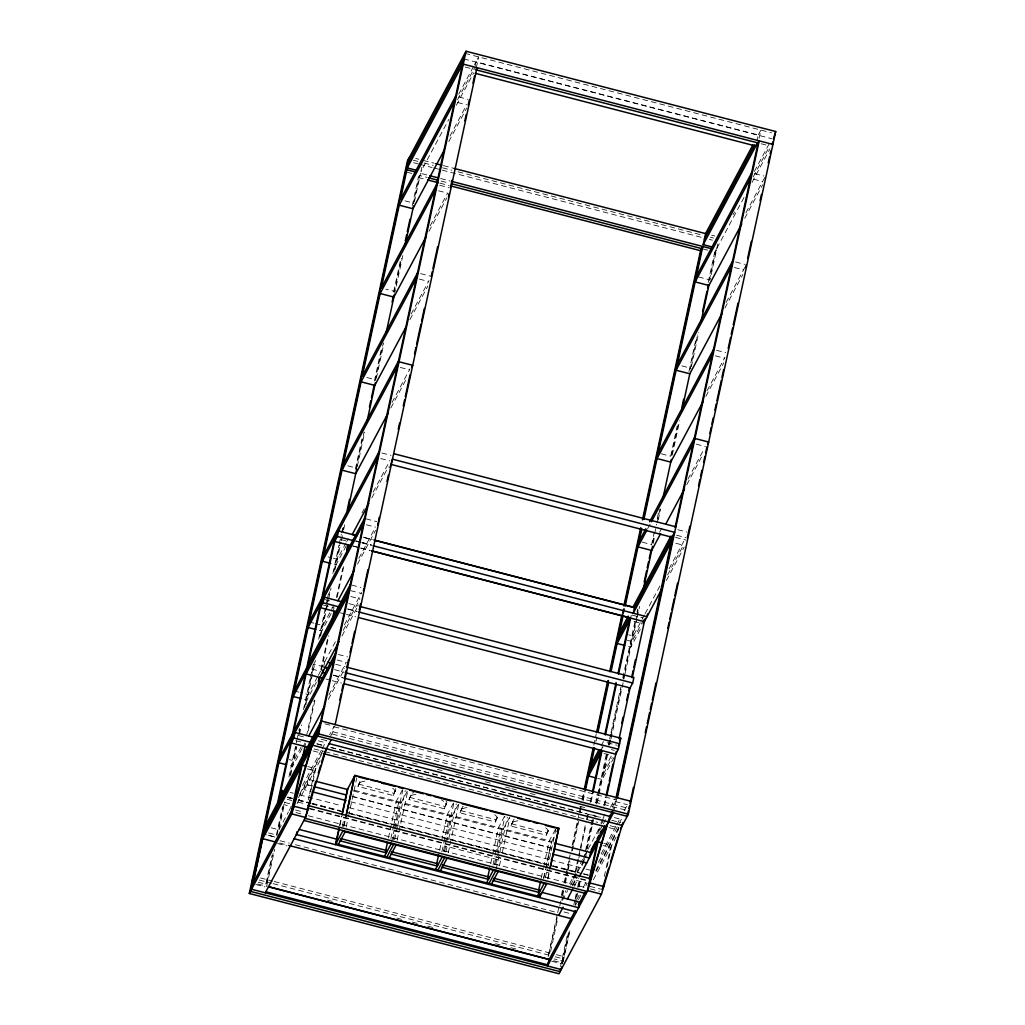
<?xml version="1.0" encoding="UTF-8"?>
<svg xmlns="http://www.w3.org/2000/svg" width="1025" height="1025" viewBox="0 0 1025 1025"><rect width="100%" height="100%" fill="white"/><g stroke="black" fill="none" stroke-linecap="round" stroke-linejoin="round"><path stroke-width="0.75" stroke-dasharray="5 3.75" d="M258.172 882.179L265.795 884.152L271.997 855.427M276.442 834.837L282.528 806.662M288.947 776.924L296.712 740.934M297.045 739.371L299.415 728.416M303.464 709.633L310.229 678.332M310.562 676.769L313.266 664.251M318.673 639.216L325.771 606.352M326.104 604.776L327.116 600.086M327.449 598.523L328.474 593.821M332.856 573.488L338.942 545.313M339.275 543.75L341.312 534.358M341.645 532.795L342.657 528.093M355.496 468.63L361.915 438.892M374.407 380.993L381.172 349.692M393.664 291.792L400.429 260.491M412.242 205.718L418.328 177.543L420.583 173.315L428.296 175.313M266.923 882.038L273.124 853.325M276.891 835.849L283.989 802.985M290.075 774.823L296.148 746.648M298.852 734.131L300.543 726.302M304.592 707.519L314.393 662.137M319.8 637.102L329.602 591.72M333.983 571.373L339.736 544.762M342.44 532.244L343.785 525.992M355.944 469.642L364.054 432.089M375.201 380.442L383.312 342.888M394.125 292.804L401.557 258.377M413.382 203.603L419.456 175.429L427.169 177.427M266.782 885.818L274.674 849.264M271.253 827.803L278.877 829.789L284.899 801.909M290.575 775.592L296.802 746.764M299.492 734.31L301.504 724.97M305.873 704.726L315.431 660.472M320.774 635.692L325.988 611.515M326.334 609.965L328.346 600.612M328.679 599.061L331.037 588.158M335.072 569.477L340.966 542.174M341.299 540.611L343.311 531.283M343.644 529.72L344.989 523.506M357.264 466.631L364.682 432.268M376.329 378.315L383.76 343.939M402.825 255.609L395.061 291.548L385.912 289.178M414.459 201.72L420.583 173.315M421.877 167.331L420.98 171.483L448.809 119.361M306.513 735.988L314.252 700.165M320.812 669.748L328.167 635.679M336.392 597.613L342.773 568.029M304.925 746.469L305.527 743.702M308.294 730.851L314.88 700.344M321.312 670.568L328.82 635.756M337.174 597.114L344.118 564.903M323.938 665.635L324.835 661.497M308.346 799.897L309.345 795.298M309.665 793.76L314.637 770.762L307.013 768.788M311.126 790.121L315.764 768.647L308.141 766.674M475.113 65.984L476.01 61.846L758.218 135.005L757.027 140.528M330.703 736.014L332.958 731.786L334.15 726.264L329.64 734.72M476.253 67.957L478.637 56.913L474.498 64.665M339.621 825.433L341.594 816.297M339.916 825.381L341.902 816.182M342.248 826.56L344.259 817.22M343.708 826.509L345.694 817.309M343.99 825.983L345.976 816.784M346.155 827.149L348.141 817.937M348.474 816.413L356.751 778.077M357.994 786.406L360.595 780.153L357.994 786.406L393.267 795.541L395.881 789.301A19.385 7.354 12.2 0 0 394.92 787.623M393.267 795.541L395.881 789.301M388.411 837.963L396.368 801.153M390.871 838.591L393.51 826.329M393.843 824.792L398.815 801.793M391.55 842.153L394.189 829.878M394.523 828.354L402.799 790.019M393.203 839.77L395.214 830.429M395.548 828.879L401.262 802.421L407.271 791.159M394.651 839.718L397.303 827.457M397.636 825.919L405.247 790.647M397.111 840.359L407.694 791.287M445.939 800.858A19.385 7.354 12.2 0 1 446.9 802.524L444.299 808.776L409.013 799.628L411.627 793.388A19.385 7.354 12.2 0 1 413.921 792.556M409.013 799.628L411.627 793.388M444.299 808.776L446.9 802.524M439.648 850.173L441.327 842.383M441.66 840.833L447.374 814.375L453.383 803.113M441.877 851.813L449.821 815.016M443.415 851.391L453.819 803.228M444.542 851.442L446.221 843.665M446.567 842.102L452.268 815.657L459.046 802.972M445.862 852.031L447.054 846.509M448.707 838.886L456.266 803.869M448.309 852.659L458.713 804.497M495.293 821.999L497.907 815.746L495.293 821.999L460.02 812.851L462.621 806.598A19.385 7.354 12.2 0 1 464.914 805.778M460.02 812.851L462.621 806.598M490.744 863.422L492.436 855.632M492.769 854.081L498.47 827.623L504.492 816.361M492.987 865.062L494.972 855.862M495.293 854.337L500.93 828.264M494.511 864.639L495.716 859.117M497.356 851.506L504.915 816.477M495.652 864.69L497.33 856.9M497.663 855.35L503.377 828.905L510.143 816.233M496.074 869.418L507.362 817.104M499.418 865.907L500.61 860.385L444.607 845.868M502.25 852.774L509.809 817.745M546.248 835.208L548.849 828.956L546.248 835.208L510.975 826.06L513.576 819.808A19.385 7.354 12.2 0 1 515.87 818.988M510.975 826.06L513.576 819.808M541.251 878.156L543.276 868.816M543.609 867.265L549.31 840.808L556.075 828.136M543.532 878.31L545.492 869.174M545.825 867.65L551.296 842.332L554.768 835.811M543.814 878.258L551.77 841.448L353.382 790.006M545.351 877.823L547.209 869.251M547.542 867.727L555.755 829.661M547.786 878.451L549.656 869.879M547.888 878.848L549.874 869.648M557.126 915.12L548.016 957.312L557.946 914.39M557.651 912.686L559.33 904.87M561.367 895.478L562.712 889.213M564.07 882.961L568.798 861.051M569.131 859.475L570.143 854.786M572.168 845.394L577.242 821.922M577.575 820.359L580.624 806.265M581.969 800.012L583.661 792.184M593.795 745.239L596.153 734.284M622.175 613.783L623.52 607.518M559.791 905.882L561.815 896.491M562.148 894.928L563.507 888.662M564.852 882.41L567.222 871.455M567.555 869.892L569.58 860.5M571.617 851.109L572.629 846.407M572.962 844.843L578.036 821.371M580.06 811.979L581.406 805.727M582.764 799.462L584.442 791.633M622.957 613.232L624.315 606.967M550.604 951.559L557.882 917.823M561.687 900.181L565.941 890.584M562.623 895.863L563.635 891.199M565.313 883.409L567.658 872.506M568.004 870.955L570.015 861.615M572.373 850.712L578.753 821.127M583.123 800.884L585.147 791.543M595.922 741.575L596.934 736.911M623.52 613.77L624.853 607.556M574.692 874.184L573.5 879.706L587.222 883.268L584.301 888.726M575.025 872.634L580.073 849.277M580.406 847.713L586.121 821.243M586.454 819.692L587.466 815.016M590.157 802.562L592.168 793.222M601.508 749.98L602.098 747.212M574.628 877.592L575.525 873.454M575.819 872.07L578.484 859.732M578.817 858.194L586.146 824.254M587.146 819.628L588.337 814.106L600.535 817.271M591.002 801.717L593.014 792.428M602.636 747.866L603.225 745.098M630.631 618.139L631.233 615.372M552.59 866.266L577.267 872.659L578.459 867.137L584.417 855.99M560.496 966.588L567.812 932.724M573.885 904.588L574.897 899.899M575.23 898.336L576.242 893.646M577.587 887.394L579.279 879.578M582.315 865.51L583.327 860.821M583.673 859.257L592.104 820.167M595.82 802.972L606.621 752.952M608.299 745.137L609.311 740.447M609.657 738.884L610.669 734.195M611.002 732.632L620.791 687.288M622.816 677.909L634.962 621.637M636.986 612.258L637.665 609.132M651.49 545.031L654.193 532.526M657.23 518.458L658.921 510.642M670.734 455.92L677.141 426.221M688.954 371.511L696.372 337.11M708.185 282.4L715.501 248.537M561.931 963.052L568.593 932.186M575.678 899.348L577.037 893.095M578.382 886.843L580.073 879.027M583.443 863.396L584.455 858.707M586.479 849.328L591.54 825.881M591.886 824.318L593.911 814.939M596.268 803.984L598.293 794.606M598.626 793.043L607.069 753.964M609.093 744.586L610.439 738.333M610.785 736.77L621.24 688.3M623.264 678.922L636.768 616.397M637.102 614.833L638.793 607.018M652.63 542.917L654.309 535.101M654.655 533.538L656.679 524.159M657.012 522.596L660.049 508.528M671.516 455.382L678.614 422.543M690.081 369.397L697.512 334.996M709.313 280.286L716.321 247.858M562.405 964L569.618 930.572M575.115 905.126L577.69 893.198M579.035 886.971L580.714 879.181M585.416 857.387L592.143 826.24M592.476 824.689L594.487 815.349M597.178 802.882L607.633 754.477M609.644 745.137L610.657 740.46M610.99 738.91L624.776 675.065M625.109 673.515L636.897 618.882M637.23 617.332L639.587 606.441M653.207 543.352L654.885 535.537M658.268 519.918L660.625 508.977M672.272 455.023L679.69 420.66M691.337 366.707L698.755 332.331M717.808 244.052L710.069 279.94L697.871 276.776M563.199 961.604L570.425 928.099M597.818 834.145L599.164 827.918M603.879 806.124L605.89 796.771M599.202 830.903L599.868 827.816M604.724 805.278L606.403 797.54M604.391 814.119L603.494 818.257L536.921 800.999M613.783 811.39L614.68 807.252M759.064 138.362L760.858 130.085L756.719 137.824M604.327 876.413L610.567 847.483L602.943 845.51M607.095 866.689L611.694 845.369L604.071 843.396M458.713 94.236L473.755 66.074M457.522 99.758L474.818 67.368M456.33 105.28L473.627 72.89M449.988 136.069L466.413 105.293M448.796 141.591L466.721 108.022M430.167 225.795L447.348 193.623M428.975 231.317L446.9 197.748M411.102 314.124L429.027 280.555M409.91 319.646L427.835 286.077M392.037 402.453L409.962 368.872M390.845 407.976L407.284 377.2M345.989 542.942L337.263 559.278L328.128 556.908M346.719 541.584L348.18 538.868M361.979 513L364.221 508.823M373.151 492.077L389.551 461.378M346.258 545.748L336.072 564.801L331.511 563.622M371.793 497.907L388.347 466.926M333.919 605.019L322.965 625.532L315.354 623.559M358.865 558.305L375.265 527.593M357.494 564.147L375.547 530.348M335.367 641.778L322.209 666.417L314.585 664.443M344.387 624.878L361.684 592.476M317.558 676.769L308.077 694.54L300.453 692.554M318.288 675.398L320.479 671.298L311.331 668.928M343.196 630.401L359.737 599.407M316.366 682.278L306.885 700.049L302.311 698.871M342.004 635.91L358.545 604.929M301.068 747.11L293.778 760.781L289.204 759.589M328.923 694.95L346.066 662.842M302.067 748.532L292.586 766.303L288.012 765.111M302.798 747.161L304.989 743.061M328.308 699.396L344.848 668.415M278.877 829.789L288.371 812.018M289.101 810.647L291.292 806.547L283.669 804.574M302.567 785.419L321.363 750.21M322.119 748.801L326.629 740.345M299.877 793.76L323.183 750.095M298.518 797.668L322.772 752.235M297.109 803.587L320.12 760.486M265.795 884.152L268.05 879.924M395.893 802.037L403.132 788.481M754.4 171.406L770.095 142.027M733.042 214.699L734.541 211.893M753.208 176.928L769.647 146.152M716.911 248.191L744.547 196.441M752.017 182.45L769.954 148.868M714.258 254.264L716.513 250.036M745.918 212.79L765.342 176.415M744.727 218.312L762.651 184.743M726.11 302.516L746.277 264.745M724.918 308.038L742.843 274.457M707.032 390.845L724.97 357.264M705.841 396.368L723.778 362.786M647.659 528.695L650.657 523.096M659.587 532.321L661.83 528.131M687.967 479.162L704.406 448.386M686.776 484.684L703.214 453.908M644.405 615.013L633.207 636L628.632 634.821M645.161 613.616L660.087 585.647M669.056 568.849L685.494 538.074M643.687 619.651L632.015 641.522L627.441 640.33M667.544 574.987L683.918 544.301M640.305 629.273L630.823 647.044L626.249 645.852M666.353 580.496L684.226 547.03M601.098 745.803L603.289 741.69L617.012 745.252M611.169 756.194L604.609 768.494L601.56 767.699M603.418 774.016L612.168 757.603M613.898 757.654L602.226 779.525L597.652 778.347M600.855 823.19L602.841 819.488M569.58 883.755L573.231 876.913M585.16 854.594L587.389 850.404M588.132 849.007L600.791 825.304M601.534 823.908L603.776 819.731M610.477 807.175L616.435 796.015M562.558 900.206L567.658 890.635M570.579 885.177L576.601 873.889M577.267 872.659L586.197 855.926M600.342 829.43L602.585 825.253M603.328 823.857L605.557 819.667M612.258 807.123L616.371 799.423L615.179 804.945L612.924 809.173M572.437 884.985L577.6 875.312M572.68 885.895L577.101 877.618M574.167 886.42L578.587 878.13M576.729 899.617L579.65 894.146M583.302 887.304L586.953 880.475M601.111 853.966L615.999 826.073M616.743 824.677L620.471 817.707M624.187 810.737L627.915 803.754M575.538 905.139L577.728 901.026M578.459 899.668L581.38 894.197M598.433 862.268L622.252 817.642M595.807 870.468L619.113 826.816M596.063 871.365L618.626 829.11M593.36 879.719L616.051 837.207M268.05 835.221L275.674 837.194L265.001 834.427M464.914 53.364L771.53 132.84M463.723 58.886L771.863 138.759M465.183 67.035L474.332 69.405M761.127 143.756L768.75 145.729M458.739 96.939L467.874 99.31M754.669 173.648L763.817 176.018M457.547 102.462L466.683 104.832M753.478 179.17L762.626 181.54M415.74 158.465L418.789 159.247M423.363 160.438L434.164 163.231M443.415 165.627L454.203 168.433M711.683 235.173L714.733 235.968M413.165 160.195L417.803 161.399M424.004 163.001L433.293 165.409M442.582 167.818L451.871 170.227M458.06 171.841L702.689 235.25M710.428 237.262L713.528 238.056M413.588 162.706L418.226 163.91M419.776 164.32L432.166 167.523M433.716 167.933L701.561 237.364M709.3 239.376L712.401 240.17M440.635 178.517L449.885 180.912M407.258 172.264L411.832 173.456M441.045 181.028L448.758 183.027M703.201 248.985L707.775 250.177M418.328 177.543L426.041 179.542M439.917 183.142L449.168 185.538M439.661 185.256L448.809 187.639M735.604 261.977L744.752 264.347M438.469 190.778L447.618 193.148M734.413 267.499L743.561 269.87M404.99 200.849L414.126 203.219M420.596 273.585L431.269 276.353M716.539 350.307L725.687 352.677M419.404 279.108L428.553 281.478M715.348 355.829L724.483 358.199M681.856 365.887L691.004 368.257M400.339 367.437L409.488 369.807M696.283 444.158L705.418 446.528M366.847 377.495L375.996 379.878M661.266 453.819L670.414 456.189M381.877 452.999L391.012 455.369M677.807 529.72L686.955 532.09M380.685 458.521L389.82 460.891M676.615 535.242L685.763 537.613M675.488 537.356L686.161 540.111M675.821 543.263L683.444 545.249M347.782 465.824L356.931 468.194M642.201 542.148L651.336 544.518M366.053 518.855L376.713 521.623M366.386 524.762L375.522 527.132M363.145 537.126L372.395 539.534M364.58 537.728L372.293 539.727M355.88 540.867L360.505 542.058M362.056 542.456L371.306 544.864M355.778 541.046L360.403 542.251M361.953 542.648L371.204 545.057M355.931 541.303L360.582 542.507M362.12 542.917L371.422 545.326M340.864 539.586L346.963 541.174M632.22 615.128L642.893 617.883M353.151 545.979L359.314 547.581M360.864 547.978L370.115 550.374M353.048 546.171L359.211 547.773M360.762 548.17L370.012 550.566M634.078 621.432L641.701 623.405M351.754 585.096L360.89 587.466M350.563 590.618L361.223 593.385M350.883 596.537L360.031 598.908M348.795 603.584L358.084 605.993M324.707 599.523L332.331 601.496M347.654 608.901L356.905 611.297M347.808 609.158L357.097 611.566M323.516 605.045L334.188 607.812L321.773 631.054L317.199 629.863M340.287 612.822L344.912 614.013M346.463 614.411L355.713 616.819M309.255 621.97L313.829 623.162M338.378 654.501L347.526 656.871M337.187 660.01L346.335 662.381M335.688 664.303L344.977 666.711M334.547 669.62L343.785 672.233M333.356 675.142L342.606 677.538M333.304 675.347L344.144 678.153M611.246 749.582L614.295 750.377M325.988 679.062L330.614 680.267M332.164 680.664L341.415 683.06M603.956 753.529L611.579 755.502M294.354 690.978L298.928 692.157M325.002 723.893L331.101 725.469M334.048 726.725L616.268 799.884M615.243 801.537L627.428 804.702M332.958 731.786L625.839 807.713M332.459 734.092L628.402 810.801M321.145 739.23L327.347 740.844M362.978 750.082L369.179 751.684M386.22 756.104L390.871 757.308M412.562 762.933L417.213 764.137M437.355 769.352L443.543 770.967M455.946 774.17L465.235 776.591M485.376 781.806L491.577 783.42M505.53 787.033L510.168 788.238M511.718 788.635L516.369 789.839M530.309 793.452L536.511 795.067M579.894 806.303L586.095 807.918M298.557 735.566L306.18 737.539M318.429 740.87L326.053 742.843M614.359 817.591L621.983 819.564M316.917 743.74L324.63 745.739M330.793 747.34L586.787 813.709M317.058 743.996L323.259 745.611M330.998 747.609L535.37 800.602M611.694 820.295L620.842 822.665M295.841 740.691L301.939 742.267M314.124 748.98L323.439 751.261M324.976 751.671L597.818 822.396M610.054 825.702L619.202 828.072M313.086 750.928L322.234 753.298M609.017 827.636L618.165 830.007M358.494 784.099L393.767 793.248M409.513 797.322L444.786 806.47M460.52 810.544L495.792 819.692M511.475 823.754L546.748 832.902M314.316 780.883L308.307 779.333L307.116 784.842L311.626 786.021M353.446 791.031L551.296 842.332M311.843 785.855L305.681 784.253L304.489 789.775L310.652 791.377M351.934 796.258L552.411 848.239M352.369 796.579L550.105 847.854M350.742 801.768L551.219 853.748M290.267 792.44L293.368 793.235M299.569 794.849L341.402 805.688M349.141 807.7L549.016 859.514M550.566 859.911L584.545 868.726M586.069 869.123L592.168 870.699M287.718 797.014L292.292 798.206M298.403 799.795L310.742 802.985M312.279 803.382L340.044 810.583M347.757 812.582L551.322 865.356M552.859 865.753L579.074 872.544M583.648 873.736L588.222 874.927M287.512 797.335L292.087 798.513M298.237 800.115L310.575 803.305M312.113 803.715L341.415 811.3M349.128 813.299L551.143 865.677M552.693 866.074L581.918 873.659M583.443 874.043L589.542 875.632M287.423 797.527L291.997 798.718M298.134 800.307L310.472 803.498M312.01 803.895L341.312 811.493M350.563 813.901L546.415 864.664M287.218 799.321L291.792 800.499M297.903 802.088L305.617 804.087M309.781 808.366L585.826 879.924M284.796 802.46L290.895 804.036M309.383 808.827L588.35 881.154M546.556 872.301L548.977 872.928M295.559 810.045L303.182 812.018M589.964 886.369L600.637 889.136M295.956 812.556L303.579 814.529M308.192 815.721L585.775 887.688M590.362 888.88L599.51 891.25M268.537 832.928L276.161 834.914M563.981 911.955L571.604 913.928M280.056 840.731L289.306 843.127M295.482 844.728L556.101 912.288M279.556 843.05L288.819 845.433M277.544 843.524L286.795 845.92M260.427 877.951L272.676 881.128M274.226 881.526L550.271 953.083M556.37 954.672L563.993 956.645L561.738 960.873L554.115 958.887M259.299 880.065L271.548 883.243M273.098 883.64L549.144 955.197M555.243 956.786L562.866 958.759M327.488 900.142L332.113 901.347M396.88 918.131L401.505 919.335M412.306 922.128L418.469 923.73M427.72 926.126L433.895 927.728M495.575 943.717L500.213 944.922M511.001 947.715L517.177 949.317M257.787 884.037L266.936 886.407M553.718 960.758L562.866 963.128M255.789 884.524L264.937 886.894M551.732 961.232L560.88 963.615M513.077 822.114A19.385 7.354 12.2 0 1 518.266 820.782M545.684 827.88A19.385 7.354 12.2 0 1 548.362 831.262M462.121 808.904A19.385 7.354 12.2 0 1 467.323 807.572M494.729 814.683A19.385 7.354 12.2 0 1 497.407 818.053M411.127 795.682A19.372 7.354 12.2 0 1 416.317 794.349M441.314 799.795A19.372 7.354 12.2 0 1 443.71 801.447M445.427 803.152A19.372 7.354 12.2 0 1 446.387 804.83M360.108 782.459A19.385 7.354 12.2 0 1 365.297 781.127M392.703 788.225A19.385 7.354 12.2 0 1 395.381 791.608"/><path stroke-width="1.5" d="M622.918 822.716L601.444 894.172L558.958 973.75L249.293 893.48L407.386 161.104L466.042 51.25L775.707 131.52L628.338 814.209L620.727 828.469M408.514 158.99L250.433 891.366L560.086 971.636L560.701 968.779M416.355 278.313L361.082 381.838L251.561 889.252L561.213 969.522L561.803 966.767M435.433 189.997L380.16 293.509L362.273 376.316L417.547 272.804M454.498 101.667L399.225 205.179L381.351 287.987L436.624 184.474M409.641 156.876L400.416 199.657L455.689 96.145M253.213 882.845L262.746 838.693L274.943 841.845M277.57 802.985L334.765 538.01M278.697 800.871L335.893 535.896M281.324 795.951L282.516 790.429L279.889 795.349M308.012 747.263L291.202 742.907L293.842 737.987L295.033 732.465L313.394 737.218M337.212 612.015L320.402 607.658L323.042 602.738L324.233 597.216L342.593 601.97M351.511 545.774L334.701 541.418L337.34 536.485L338.532 530.963L356.867 535.729M282.644 798.129L283.143 795.836M347.167 510.335L349.525 499.38M369.461 407.053L370.807 400.788M371.486 397.662L374.189 385.131M392.088 302.196L393.446 295.93M405.272 241.157L406.618 234.904M407.297 231.765L410 219.248M347.347 512.615L356.636 469.578M367.053 421.326L375.406 382.632M386.118 332.997L394.471 294.303M404.849 246.231L413.536 205.974M318.288 681.484L318.954 678.371M346.809 549.349L347.475 546.235M302.593 757.27L304.925 746.469M317.519 688.147L319.826 677.461L338.993 641.548M332.472 618.882L334.124 611.22M346.437 554.179L348.423 544.98M291.382 811.364L300.914 767.2M323.054 669.773L322.452 672.528L325.553 673.335M310.037 750.133L311.228 744.611M249.293 893.48L291.792 813.901L313.855 739.678M296.981 831.775L296.392 834.529L578.6 907.702L579.791 902.179L542.071 892.403M464.914 53.364L317.558 736.053L627.21 816.323L628.402 810.801M262.285 839.565L318.685 733.938L466.042 51.25M339.839 699.947L341.171 693.746M341.838 690.658L343.17 684.457M344.848 676.718L346.181 670.529M346.847 667.429L347.526 664.328M347.859 662.778L348.449 660.023M350.037 652.682L351.357 646.583M352.011 643.533L354.65 631.336M359.25 609.977L360.569 603.879M363.35 591.015L363.939 588.26M364.285 586.697L367.975 569.567M377.648 524.774L378.238 522.007M378.584 520.457L379.25 517.343M386.976 481.532L388.321 475.305M390.012 467.515L392.472 459.174L674.693 532.334L634.462 607.684L633.271 613.206L671.247 542.084M398.251 429.321L399.596 423.094M403.286 405.977L404.632 399.763M405.298 396.649L410 374.868M414.561 353.74L415.919 347.501M416.586 344.374L420.968 324.054M421.647 320.94L424.35 308.435M431.269 276.353L432.281 271.663M432.96 268.537L437.675 246.666M448.476 196.672L449.142 193.546M450.334 188.023L452.025 180.221M464.838 120.847L466.183 114.595M468.207 105.216L469.399 99.707M472.948 83.256L474.562 75.786M335.175 724.611L476.984 67.688L475.856 69.802L758.077 142.962L759.205 140.848L617.396 797.77M338.968 828.482L335.47 844.664L342.991 830.583M341.927 814.772L347.385 789.455L354.906 775.374L558.817 828.251L550.207 868.111M339.249 828.456L335.944 843.78L539.842 896.657L546.902 883.447M342.235 814.644L347.859 788.584M346.014 815.772L354.624 775.899L357.072 776.54M345.976 816.784L354.906 775.374M385.438 851.762L387.424 842.563M436.624 864.178L438.636 854.837M487.721 877.426L489.745 868.085M538.573 890.597L540.585 881.269M539.778 890.187L539.278 892.493L493.333 880.577L493.832 878.284L539.778 890.187L538.522 892.544M539.97 894.774L539.381 897.528L540.508 893.582M549.964 868.367L558.817 828.251M584.34 789.058L593.116 748.365M596.499 732.721L607.646 681.074M609.67 671.683L621.829 615.346M623.853 605.954L640.753 527.708M642.444 519.88L700.549 250.702L702.804 246.474L643.867 519.483M584.788 790.07L593.911 747.814M597.28 732.17L608.44 680.523M610.464 671.132L622.623 614.795M624.648 605.403L641.202 528.721M643.226 519.329L701.677 248.588L451.846 183.821M547.786 964.589L548.388 961.834M585.48 789.993L594.577 747.802M597.947 732.234L608.696 682.407M611.054 671.516L623.174 615.333M625.199 605.993L641.842 528.862M712.349 247.012L703.201 244.642L705.584 233.597L752.952 144.871M547.965 965.089L549.233 959.413L268.563 886.651M592.501 791.659L601.508 749.98M604.968 733.913L616.063 682.535M618.088 673.182L630.106 617.486M593.014 792.428L602.034 750.62M605.416 734.989L616.332 684.38M618.536 674.194L630.631 618.139M644.187 582.008L646.544 571.053M647.223 567.927L648.569 561.674M649.248 558.548L650.939 550.732M681.984 406.912L683.675 399.097M702.573 311.549L706.955 291.228M707.634 288.102L708.301 284.976M642.944 590.887L652.566 546.299M662.983 498.048L671.337 459.354M681.715 411.281L689.812 373.779L721.92 313.637M701.113 321.389L708.877 285.463L741.741 223.911M604.993 825.394L590.515 852.505L589.324 858.015L554.627 849.02M606.223 795.221L608.581 784.317M609.247 781.204L612.95 764.073M621.714 723.458L623.059 717.231M626.762 700.101L628.107 693.874M628.773 690.76L629.452 687.647M631.797 676.743L633.143 670.517M633.822 667.403L635.5 659.613M643.226 623.802L643.828 621.048M606.736 795.989L616.358 751.415M619.138 738.538L630.055 687.942L632.694 683.009L633.886 677.487L359.634 606.39M632.258 677.743L644.956 618.933M589.234 879.194L596.857 843.921M344.502 683.854L615.756 754.182L618.382 749.249L620.778 738.205L346.527 667.121M647.582 614.001L646.993 616.755L372.972 545.723M612.578 811.172L609.785 816.4L587.722 890.623L547.491 965.973M616.435 796.015L672.438 536.562M616.704 797.873L673.566 534.448M675.091 527.375L758.077 142.962M628.889 808.507L629.44 805.97M629.991 803.446L633.45 787.392M645.225 732.837L646.57 726.61M647.249 723.483L649.607 712.58M650.273 709.467L651.618 703.227M652.297 700.113L655.987 682.957M667.775 628.415L669.12 622.175M669.786 619.062L671.132 612.822M671.811 609.708L674.168 598.792M674.834 595.679L677.525 583.212M687.288 538.01L689.825 526.261M698.55 485.812L699.896 479.585M700.562 476.471L701.907 470.257M703.586 462.48L704.931 456.253M705.61 453.14L706.942 446.913M709.825 433.588L711.171 427.335M711.85 424.209L713.195 417.957M714.886 410.154L716.232 403.901M716.911 400.775L721.293 380.467M721.972 377.341L723.65 369.525M728.211 348.385L730.582 337.443M731.248 334.329L732.606 328.077M733.272 324.951L738 303.08M745.675 267.499L746.277 264.745M747.622 258.492L751.325 241.311M760.102 200.682L761.447 194.442M768.238 162.962L769.532 156.979M770.185 153.993L770.826 151.008M772.184 144.679L772.786 141.911M773.375 139.157L775.707 131.52M311.075 748.199L292.509 809.25L302.042 765.098L306.616 766.277M307.154 809.763L315.508 782.28M318.288 773.119L320.607 765.483M321.543 762.433L324.784 751.748M265.27 892.813L305.501 817.463L326.386 748.762M608.658 868.162L602.162 889.533L603.763 886.548L590.041 882.986L588.452 885.972L607.005 824.907L613.488 812.774M610.516 862.051L618.869 834.568M408.45 162.398L463.723 58.886M462.531 64.408L407.258 167.921L416.406 170.291M404.606 173.981L406.861 169.766L416.009 172.136M462.134 66.241L463.262 64.127L772.927 144.41M444.312 149.983L412.934 208.741L399.225 205.179M425.99 236.916L393.869 297.071L380.16 293.509M406.182 326.642L374.804 385.387L361.082 381.838M343.208 464.645L398.482 361.12M397.892 363.888L399.02 361.774L412.742 365.323L411.614 367.437M397.29 366.643L342.017 470.167L355.739 473.717L387.86 413.562M323.554 555.729L378.827 452.204M377.636 457.727L322.363 561.252L329.986 563.225M352.241 534.525L368.795 503.544M309.255 621.97L321.658 598.728M322.785 596.627L364.528 518.458M320.466 604.25L308.064 627.492L315.674 629.465M321.594 602.136L363.337 523.98M337.942 600.765L354.496 569.785M308.487 662.868L350.23 584.698M294.354 690.978L306.757 667.736M307.295 668.39L349.038 590.221M305.565 673.258L293.163 696.5L300.786 698.473M347.847 595.743L306.103 673.912L322.901 678.268M280.056 757.219L292.458 733.99M293.586 731.876L335.329 653.707M291.267 739.499L278.864 762.741L286.488 764.714M292.394 737.385L334.137 659.229M308.756 736.014L324.541 706.443M265.155 826.227L320.428 722.715M320.338 723.163L321.466 721.062L631.118 801.332M263.963 831.749L319.236 728.224M263.476 834.03L318.749 730.53M252.073 880.59L254.341 876.375M252.752 883.729L294.111 806.265L307.82 809.827L305.04 818.334L587.261 891.494L597.985 841.807L602.546 842.998M325.322 750.748L331.267 739.602M338.391 844.421L345.156 831.749M380.429 781.998L370.922 780.127M704.393 239.12L754.772 144.756M703.201 244.642L757.808 142.347M384.452 856.362L391.217 843.69M696.347 276.378L751.62 172.866M386.899 856.99L393.664 844.318M750.428 178.388L695.155 281.901L708.877 285.463M389.346 857.63L396.111 844.959M677.282 364.708L732.555 261.183M731.363 266.705L676.09 370.23L689.812 373.779M435.458 869.584L442.223 856.913M658.217 453.037L713.49 349.512M712.298 355.034L657.025 458.547L670.734 462.108L702.855 401.954M437.906 870.225L444.671 857.541M440.353 870.853L447.118 858.181M639.152 541.354L645.865 528.772M649.607 521.776L694.425 437.842M693.822 440.596L694.95 438.495L708.672 442.044L707.545 444.158M646.916 530.092L637.96 546.876L651.669 550.438L660.638 533.653M651.4 521.699L693.233 443.364M665.866 523.852L684.533 488.887M619.484 632.451L628.21 616.102M671.016 535.934L633.027 607.095L373.933 539.932M486.555 882.832L493.32 870.161M618.293 637.96L629.196 617.55L371.652 550.784M489.015 883.473L495.78 870.802M629.504 620.253L617.101 643.482L624.725 645.455M491.462 884.101L498.227 871.429M661.881 588.875L644.353 621.688L371.55 550.976M590.887 764.932L598.92 749.903M557.023 831.582L558.535 828.777L556.088 828.136M589.695 770.454L600.637 749.954M600.906 752.734L588.504 775.976L596.127 777.949M619.459 740.678L620.778 738.205M537.395 896.017L544.16 883.345M618.267 746.2L619.587 743.727L345.335 672.631M591.105 850.02L595.627 841.563M597.127 838.745L598.626 835.926M600.137 833.12L601.637 830.301M558.689 915.402L563.109 907.125M567.53 898.835L572.693 889.175M579.317 876.759L605.967 826.855L323.746 753.683M548.683 960.451L575.371 910.456M578.356 904.87L585.083 892.275M431.141 795.746L426.515 794.542M475.164 73.288L755.835 146.05M435.702 163.628L441.877 165.23M454.203 168.433L705.584 233.597M429.834 175.711L437.547 177.709M451.423 181.31L711.952 248.844M428.706 177.825L437.957 180.233M427.579 179.939L438.38 182.745M450.718 185.935L700.549 250.702M393.664 453.652L675.885 526.812M391.383 464.504L672.067 537.267M352.344 534.332L355.432 535.127M375.381 540.521L634.462 607.684M337.34 536.485L352.831 540.508M323.042 602.738L338.519 606.749M358.648 611.963L632.694 683.009M358.801 617.614L630.055 687.942M327.936 662.291L331.037 663.098M323.644 667.019L328.295 668.223M344.144 678.153L618.382 749.249M318.685 733.938L628.338 814.209M329.115 743.637L609.785 816.4M293.842 737.987L310.87 742.395M312.663 745.201L622.316 825.471M358.609 776.937L367.847 779.333M381.684 782.921L395.471 786.495M398.533 787.29L403.132 788.481M409.564 790.147L423.44 793.747M434.254 796.553L451.077 800.909M462.108 803.779L486.849 810.186M489.886 810.967L503.711 814.555M517.766 818.206L529.989 821.371M537.779 823.395L533.243 822.217M545.428 825.381L554.551 827.739M315.828 781.281L347.385 789.455M554.307 843.114L590.515 852.505M314.637 786.803L346.194 794.977M312.189 791.774L346.117 800.576M552.77 854.158L586.697 862.947M307.82 805.458L590.041 878.617M291.792 813.901L305.501 817.463M587.722 890.623L601.444 894.172M303.912 820.448L586.121 893.608M342.709 831.108L546.594 883.973M299.082 829.404L336.661 839.142M294.137 838.757L576.332 911.93M288.807 845.446L570.874 918.567M268.473 886.804L549.157 959.567M265.834 891.763L548.042 964.922M381.415 782.869A19.385 7.354 12.2 0 1 383.888 783.651M340.774 838.604L340.274 840.897L386.322 852.838L386.822 850.532L340.774 838.604M391.717 851.813L391.23 854.107L437.342 866.061L437.829 863.767L391.717 851.813M442.736 865.036L442.236 867.329L488.438 879.309L488.938 877.016L442.736 865.036"/></g></svg>
